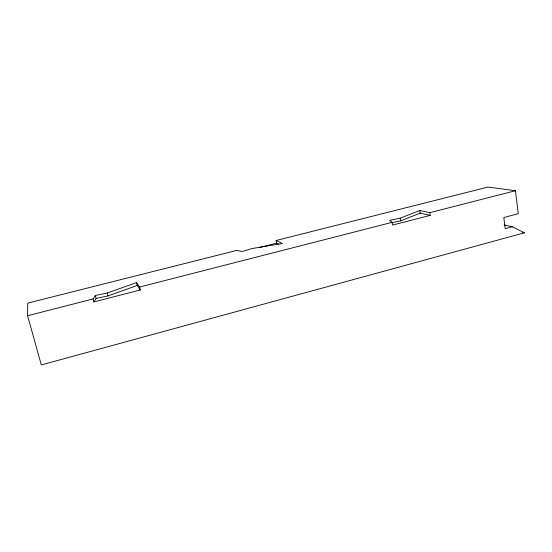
<?xml version="1.0" encoding="UTF-8"?>
<svg xmlns="http://www.w3.org/2000/svg" width="552" height="552" viewBox="0 0 552 552"><rect width="100%" height="100%" fill="white"/><g stroke="black" fill="none" stroke-linecap="round" stroke-linejoin="round"><path stroke-width="0.83" d="M504.086 225.03L512.284 226.748L524.4 232.806L41.303 364.934L27.6 315.737L27.752 303.103L236.691 250.429L242.335 251.477L251.919 248.566L282.458 243.487L276.062 240.506L276.587 243.163L278.725 244.177M93.902 301.916L96.076 298.418L95.323 295.486L107.267 293.002L136.544 282.583L139.58 287.04L140.291 289.986L93.902 301.916L93.136 298.942L95.323 295.486M391.741 222.718L400.642 220.869L420.217 213.148L430.222 215.39L429.815 212.679L419.817 210.505L400.214 218.171L389.684 220.351L392.113 222.339L392.555 225.078L430.222 215.39M96.076 298.418L108.006 295.927L137.241 285.446L140.291 289.986M512.284 226.748L505.225 228.652L503.803 217.557L518.273 213.714L515.444 190.737L488.016 187.066L276.062 240.506M27.6 315.737L93.136 298.942M139.58 287.04L392.113 222.339M429.815 212.679L515.444 190.737M259.378 247.517L276.587 243.163M522.73 232.447L524.4 232.806M107.267 293.002L108.006 295.927M136.544 282.583L137.241 285.446M400.214 218.171L400.642 220.869M419.817 210.505L420.217 213.148"/></g></svg>
